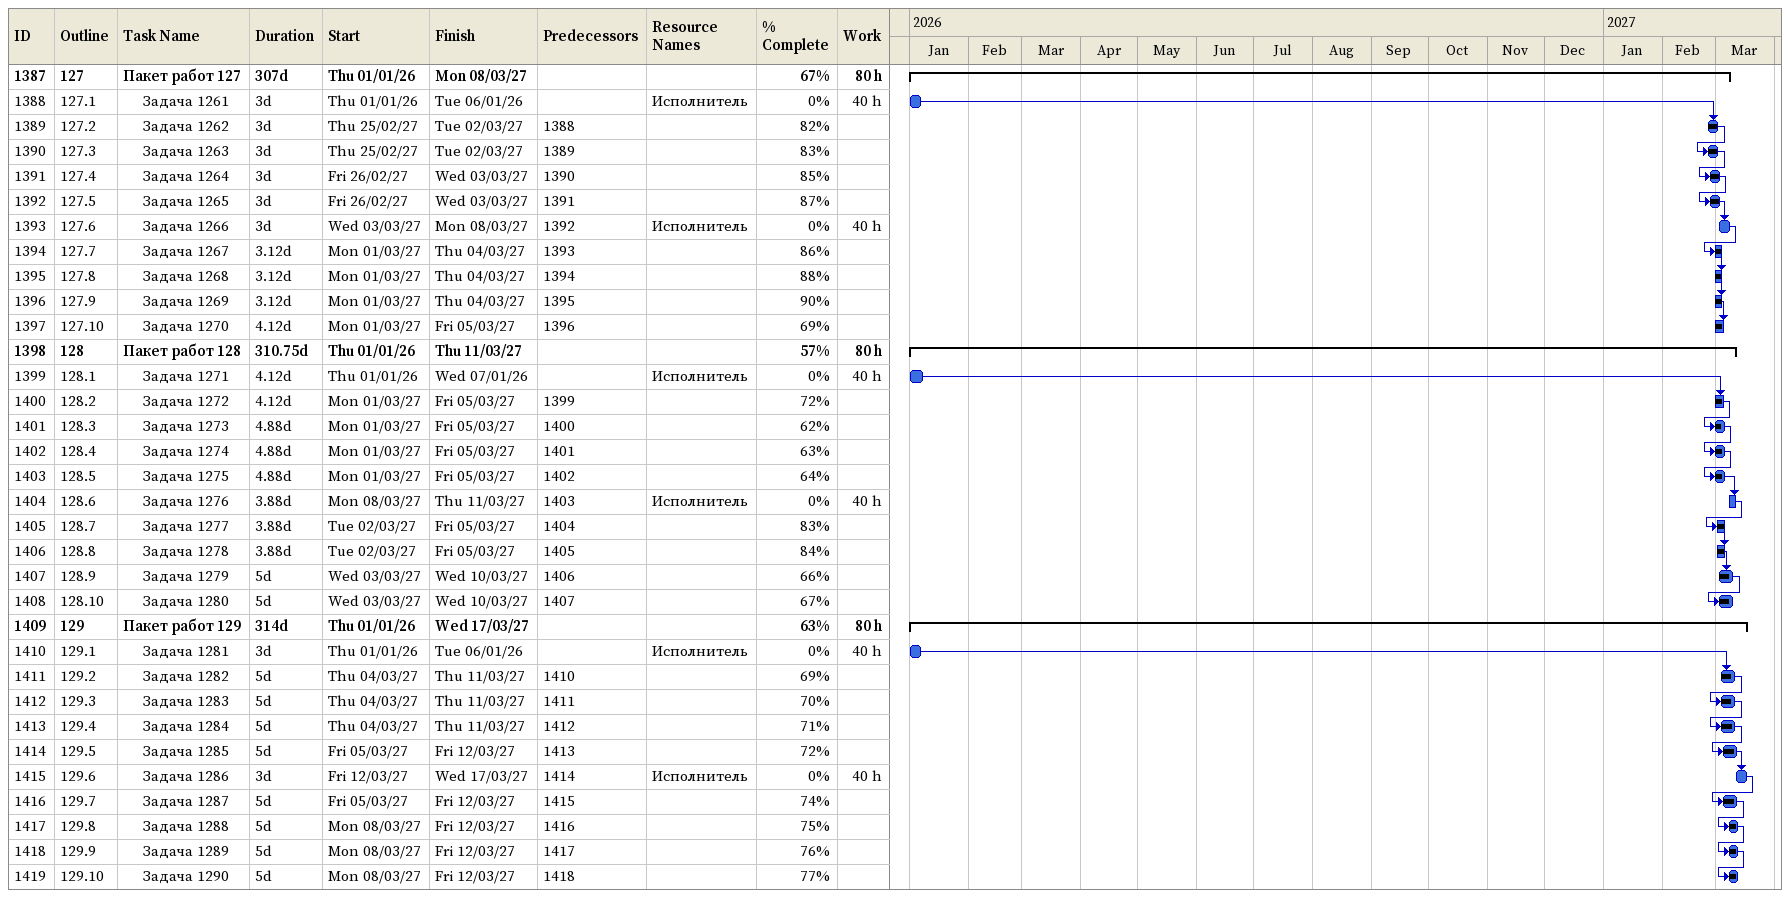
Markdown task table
| ID | WBS | Task | Duration | Start | Finish | Predecessors | Resources | % complete | Work (h) |
|---|---|---|---|---|---|---|---|---|---|
| 1387 | 127 | **Пакет работ 127** | 307d | 2026-01-01 | 2027-03-08 |  |  | 67 | 80 |
| 1388 | 127.1 | Задача 1261 | 3d | 2026-01-01 | 2026-01-06 |  | Исполнитель | 0 | 40 |
| 1389 | 127.2 | Задача 1262 | 3d | 2027-02-25 | 2027-03-02 | 1388 |  | 82 |  |
| 1390 | 127.3 | Задача 1263 | 3d | 2027-02-25 | 2027-03-02 | 1389 |  | 83 |  |
| 1391 | 127.4 | Задача 1264 | 3d | 2027-02-26 | 2027-03-03 | 1390 |  | 85 |  |
| 1392 | 127.5 | Задача 1265 | 3d | 2027-02-26 | 2027-03-03 | 1391 |  | 87 |  |
| 1393 | 127.6 | Задача 1266 | 3d | 2027-03-03 | 2027-03-08 | 1392 | Исполнитель | 0 | 40 |
| 1394 | 127.7 | Задача 1267 | 3.12d | 2027-03-01 | 2027-03-04 | 1393 |  | 86 |  |
| 1395 | 127.8 | Задача 1268 | 3.12d | 2027-03-01 | 2027-03-04 | 1394 |  | 88 |  |
| 1396 | 127.9 | Задача 1269 | 3.12d | 2027-03-01 | 2027-03-04 | 1395 |  | 90 |  |
| 1397 | 127.10 | Задача 1270 | 4.12d | 2027-03-01 | 2027-03-05 | 1396 |  | 69 |  |
| 1398 | 128 | **Пакет работ 128** | 310.75d | 2026-01-01 | 2027-03-11 |  |  | 57 | 80 |
| 1399 | 128.1 | Задача 1271 | 4.12d | 2026-01-01 | 2026-01-07 |  | Исполнитель | 0 | 40 |
| 1400 | 128.2 | Задача 1272 | 4.12d | 2027-03-01 | 2027-03-05 | 1399 |  | 72 |  |
| 1401 | 128.3 | Задача 1273 | 4.88d | 2027-03-01 | 2027-03-05 | 1400 |  | 62 |  |
| 1402 | 128.4 | Задача 1274 | 4.88d | 2027-03-01 | 2027-03-05 | 1401 |  | 63 |  |
| 1403 | 128.5 | Задача 1275 | 4.88d | 2027-03-01 | 2027-03-05 | 1402 |  | 64 |  |
| 1404 | 128.6 | Задача 1276 | 3.88d | 2027-03-08 | 2027-03-11 | 1403 | Исполнитель | 0 | 40 |
| 1405 | 128.7 | Задача 1277 | 3.88d | 2027-03-02 | 2027-03-05 | 1404 |  | 83 |  |
| 1406 | 128.8 | Задача 1278 | 3.88d | 2027-03-02 | 2027-03-05 | 1405 |  | 84 |  |
| 1407 | 128.9 | Задача 1279 | 5d | 2027-03-03 | 2027-03-10 | 1406 |  | 66 |  |
| 1408 | 128.10 | Задача 1280 | 5d | 2027-03-03 | 2027-03-10 | 1407 |  | 67 |  |
| 1409 | 129 | **Пакет работ 129** | 314d | 2026-01-01 | 2027-03-17 |  |  | 63 | 80 |
| 1410 | 129.1 | Задача 1281 | 3d | 2026-01-01 | 2026-01-06 |  | Исполнитель | 0 | 40 |
| 1411 | 129.2 | Задача 1282 | 5d | 2027-03-04 | 2027-03-11 | 1410 |  | 69 |  |
| 1412 | 129.3 | Задача 1283 | 5d | 2027-03-04 | 2027-03-11 | 1411 |  | 70 |  |
| 1413 | 129.4 | Задача 1284 | 5d | 2027-03-04 | 2027-03-11 | 1412 |  | 71 |  |
| 1414 | 129.5 | Задача 1285 | 5d | 2027-03-05 | 2027-03-12 | 1413 |  | 72 |  |
| 1415 | 129.6 | Задача 1286 | 3d | 2027-03-12 | 2027-03-17 | 1414 | Исполнитель | 0 | 40 |
| 1416 | 129.7 | Задача 1287 | 5d | 2027-03-05 | 2027-03-12 | 1415 |  | 74 |  |
| 1417 | 129.8 | Задача 1288 | 5d | 2027-03-08 | 2027-03-12 | 1416 |  | 75 |  |
| 1418 | 129.9 | Задача 1289 | 5d | 2027-03-08 | 2027-03-12 | 1417 |  | 76 |  |
| 1419 | 129.10 | Задача 1290 | 5d | 2027-03-08 | 2027-03-12 | 1418 |  | 77 |  |
